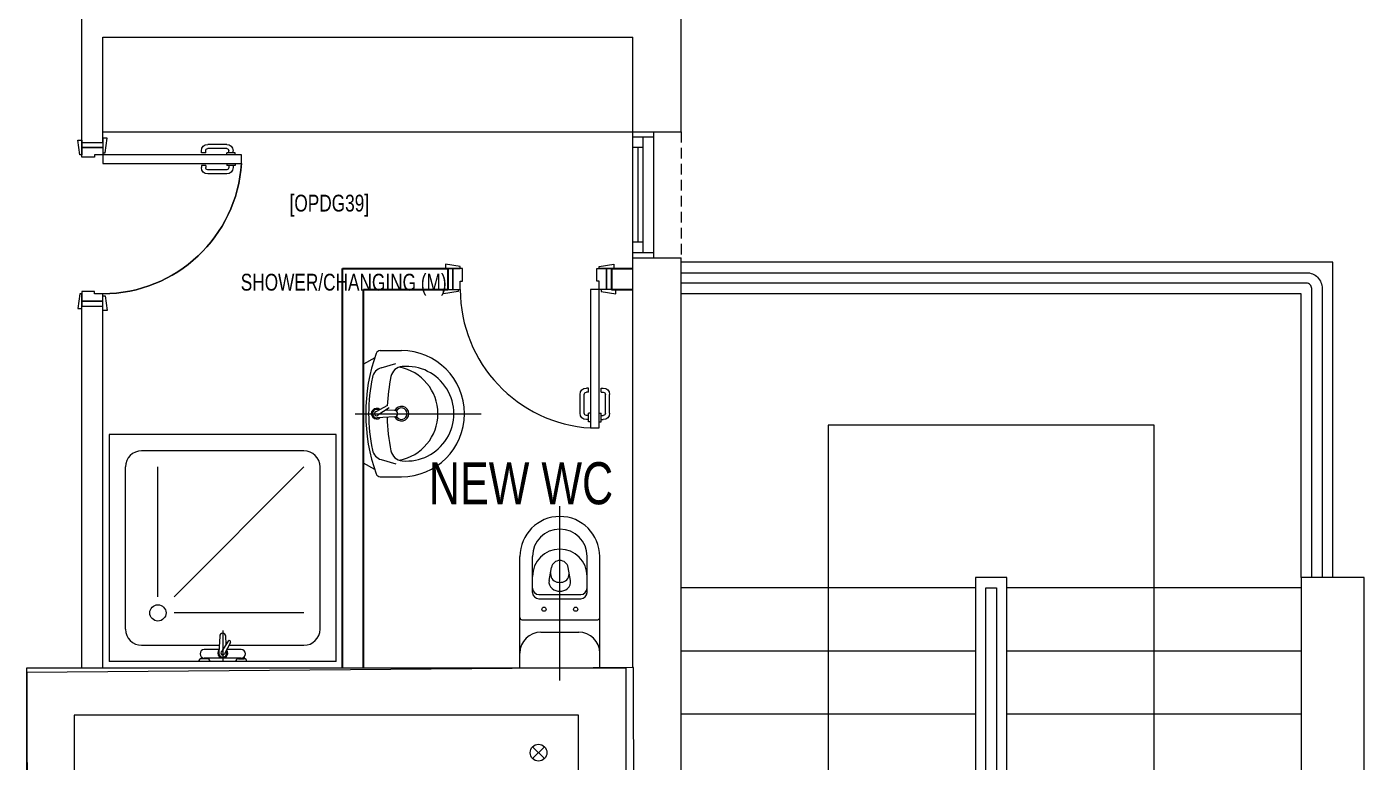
# Model space of a CAD drawing. Extents: x -234346 to 58427, y -132654 to -82394.
# Drawn here: x -100422 to -94059, y -100942 to -97443 of the extents above; entities that cross this region are included whole.
import ezdxf

# ---------------------------------------------------------------- set-up
doc = ezdxf.new("R2010")
doc.units = 0
doc.header["$LTSCALE"] = 8
doc.linetypes.add('HIDDEN', pattern=[9.525, 6.35, -3.175])
for name, color, linetype, lineweight in [('72_EGR_BASE_TEXT', 9, 'Continuous', 5), ('72_EGR_EQP_TAG', 9, 'Continuous', 5), ('Aluminum', 9, 'Continuous', 5), ('C-HYDR-CTCH', 9, 'Continuous', 5), ('Notes', 9, 'Continuous', 5), ('Proj', 9, 'Continuous', 5), ('SANIT', 9, 'Continuous', 5), ('Structure', 9, 'Continuous', 5), ('Walls', 9, 'Continuous', 5), ('Wooden Joinery', 9, 'Continuous', 5)]:
    doc.layers.add(name, color=color, linetype=linetype, lineweight=lineweight)
doc.layers.add('X-WHITE glass', color=9, linetype='Continuous')
doc.styles.add('X3G_ENTITY_2587E7', font='swisscl.ttf', dxfattribs={"height": 200})
doc.styles.add('X3G_ENTITY_2587F5', font='swisscl.ttf', dxfattribs={"height": 200})
doc.styles.add('X3G_ENTITY_258862', font='swisscl.ttf', dxfattribs={"height": 200})

# ---------------------------------------------------------------- blocks, each defined once
blk = doc.blocks.new('A$C72370EFE')
at = {"layer": 'Wooden Joinery'}
for p, q in [((-0.01, -0.04), (-0.02, -0.04)), ((-0.01, -0.06), (-0.02, -0.06)), ((-0.01, -0.03), (-0.01, -0.07)), ((0, -0.03), (-0.01, -0.03)), ((0.04, -0.03), (0.05, -0.03)), ((0.05, -0.03), (0.05, -0.07)), ((0.05, -0.04), (0.06, -0.04)), ((0.05, -0.06), (0.06, -0.06)), ((-0.05, -0.07), (-0.05, -0.16)), ((-0.03, -0.07), (-0.03, -0.16)), ((0, -0.07), (-0.01, -0.07)), ((0.04, -0.07), (0.05, -0.07)), ((0.07, -0.07), (0.07, -0.16)), ((0.09, -0.07), (0.09, -0.16)), ((-0.01, -0.17), (-0.02, -0.17)), ((-0.01, -0.19), (-0.02, -0.19)), ((-0.01, -0.17), (-0.01, -0.19)), ((0.05, -0.17), (0.06, -0.17)), ((0.05, -0.17), (0.05, -0.19)), ((0.05, -0.19), (0.06, -0.19))]:
    blk.add_line(p, q, dxfattribs=at)
for centre, radius, start, end in [((-0.02, -0.07), 0.03, 90, 180), ((-0.02, -0.07), 0.01, 90, 180), ((0.06, -0.07), 0.03, 0, 90), ((0.06, -0.07), 0.01, 0, 90), ((-0.02, -0.16), 0.03, 180, 270), ((-0.02, -0.16), 0.01, 180, 270), ((0.06, -0.16), 0.01, 270, 0), ((0.06, -0.16), 0.03, 270, 0)]:
    blk.add_arc(centre, radius, start, end, dxfattribs=at)
blk = doc.blocks.new('A$C268A7CF0')
at = {"layer": 'Wooden Joinery'}
for points in [[(80, 758.8), (80, 768.8), (10, 778.8), (10, 758.8)], [(740, 758.8), (740, 768.8), (810, 778.8), (810, 758.8)], [(70, 658.8), (70, 648.8), (0, 638.8), (0, 658.8)], [(120, 658.8), (120, 0), (80, 0), (80, 658.8)], [(750, 658.8), (750, 648.8), (820, 638.8), (820, 658.8)]]:
    blk.add_lwpolyline(points, close=True, dxfattribs=at)
for points in [[(45, 658.8), (45, 758.8), (20, 758.8), (20, 658.8), (45, 658.8)], [(45, 658.8), (80, 658.8), (80, 698.8), (90, 698.8), (90, 758.8), (45, 758.8), (45, 658.8)], [(775, 658.8), (740, 658.8), (740, 698.8), (730, 698.8), (730, 758.8), (775, 758.8), (775, 658.8)], [(775, 658.8), (775, 758.8), (800, 758.8), (800, 658.8), (775, 658.8)]]:
    blk.add_lwpolyline(points, dxfattribs=at)
blk.add_arc((80, 658.8), 660, 273.4748, 0, dxfattribs=at)
at = {"layer": 'Wooden Joinery', "xscale": 999.9999999998854, "yscale": 999.9999999998854, "zscale": 999.9999999998854, "rotation": 180}
blk.add_blockref('A$C72370EFE', (120, 0), dxfattribs=at)
blk = doc.blocks.new('A$C47696aed')
at = {"layer": 'C-HYDR-CTCH', "color": 4, "flags": 128}
blk.add_lwpolyline([(47917, 15580.9), (47924.5, 12156.1), (50810.8, 12180), (50803.3, 15604.8), (47917, 15580.9)], dxfattribs=at)
blk = doc.blocks.new('GF1')
at = {"layer": 'Aluminum', "color": 9}
for p, q in [((-97539.4, -98542.6), (-97539.4, -97942.6)), ((-97439.4, -97967.6), (-97539.4, -97967.6)), ((-97489.4, -98517.6), (-97489.4, -97967.6)), ((-97439.4, -98542.6), (-97439.4, -97942.6)), ((-97489.4, -98017.6), (-97539.4, -98017.6)), ((-97514.4, -98017.6), (-97514.4, -98467.6)), ((-97489.4, -98467.6), (-97539.4, -98467.6)), ((-97439.4, -98517.6), (-97539.4, -98517.6))]:
    blk.add_line(p, q, dxfattribs=at)
at = {"layer": 'Notes', "color": 9}
for p, q in [((-97962, -100871.1, 0), (-98012, -100921.1, 0)), ((-97962, -100921.1, 0), (-98012, -100871.1, 0))]:
    blk.add_line(p, q, dxfattribs=at)
blk.add_circle((-97987, -100896.1, 0), 40, dxfattribs=at)
at = {"layer": 'Proj', "color": 9, "linetype": 'HIDDEN'}
blk.add_line((-97309.4, -97942.6), (-97309.4, -98542.6), dxfattribs=at)
at = {"layer": 'Proj', "color": 9}
for p, q in [((-95759.4, -100062.6), (-95909.4, -100062.6)), ((-95909.4, -100062.6), (-95909.4, -101312.6)), ((-95909.4, -100112.6), (-97309.4, -100112.6)), ((-95859.4, -101260.9), (-95859.4, -100112.6)), ((-95859.4, -100112.6), (-95809.4, -100112.6)), ((-94359.4, -100112.6), (-95759.4, -100112.6)), ((-95909.4, -100412.6), (-97309.4, -100412.6)), ((-94359.4, -100412.6), (-95759.4, -100412.6)), ((-95909.4, -100712.6), (-97309.4, -100712.6)), ((-94359.4, -100712.6), (-95759.4, -100712.6))]:
    blk.add_line(p, q, dxfattribs=at)
for points in [[(-94209.4, -100062.6), (-94209.4, -98562.6), (-97309.4, -98562.6)], [(-94359.4, -100062.6), (-94359.4, -98712.6), (-97309.4, -98712.6)], [(-95059.4, -103812.6), (-95059.4, -99337.6), (-96609.4, -99337.6), (-96609.4, -101877.4)], [(-95809.4, -100112.6), (-95809.4, -103762.6), (-95759.4, -103762.6), (-95759.4, -100062.6)]]:
    blk.add_lwpolyline(points, dxfattribs=at)
for points in [[(-97309.4, -98612.6), (-94334.4, -98612.6, -0.414214), (-94259.4, -98687.6), (-94259.4, -100062.6)], [(-94309.4, -100062.6), (-94309.4, -98687.6, 0.414214), (-94334.4, -98662.6), (-97309.4, -98662.6)]]:
    blk.add_lwpolyline(points, format="xyb", dxfattribs=at)
at = {"layer": 'SANIT', "color": 9}
for p, q in [((-98740.4, -98983.4), (-98639.4, -98983.4)), ((-98766.5, -99017.6), (-98819.4, -99047.6)), ((-98819.4, -99519.2), (-98819.4, -99047.6)), ((-98735.3, -99064.9), (-98665.7, -99045)), ((-98705.2, -99244.5), (-98761.8, -99274.6)), ((-98859.4, -99283.4), (-98259.4, -99283.4)), ((-98742.4, -99264.3), (-98755.4, -99263.5)), ((-98672.1, -99298.4), (-98755.4, -99303.2)), ((-98698.4, -99255.9), (-98752, -99291.2)), ((-98672.1, -99268.4), (-98713.7, -99266)), ((-100029.4, -99382.6), (-100029.4, -100462.6)), ((-98949.4, -99382.6), (-100029.4, -99382.6)), ((-98949.4, -100462.6), (-98949.4, -99382.6)), ((-99103.7, -99459.8), (-99875.1, -99459.8)), ((-98735.3, -99501.9), (-98665.7, -99521.7)), ((-99952.2, -100308.3), (-99952.2, -99536.9)), ((-99797.9, -100154), (-99797.9, -99536.9)), ((-99720.8, -100154), (-99103.7, -99536.9)), ((-99026.5, -100308.3), (-99026.5, -99536.9)), ((-98766.5, -99549.2), (-98819.4, -99519.2)), ((-98740.4, -99583.4), (-98639.4, -99583.4)), ((-97885.9, -100552.6), (-97885.9, -99722.6)), ((-98075.9, -100492.6), (-98075.9, -99962.6)), ((-98015.9, -100133.6), (-98015.9, -99962.6)), ((-97936.9, -100077.1), (-97925.3, -100014.5)), ((-97834.9, -100077.1), (-97846.6, -100014.5)), ((-97755.9, -100133.6), (-97755.9, -99962.6)), ((-97695.9, -100492.6), (-97695.9, -99962.6)), ((-97985.9, -100143.6), (-97785.9, -100143.6)), ((-97985.9, -100163.6), (-97785.9, -100163.6)), ((-99103.7, -100231.2), (-99720.8, -100231.2)), ((-98065.9, -100263.6), (-97705.9, -100263.6)), ((-99489.4, -100314.1), (-99489.4, -100462.6)), ((-97975.9, -100322.6), (-97795.9, -100322.6)), ((-99506.1, -100385.5), (-99875.1, -100385.5)), ((-99503.5, -100341.8), (-99508.1, -100419.9)), ((-99463.4, -100366.1), (-99497.2, -100417.5)), ((-99452.6, -100372.5), (-99481.1, -100426)), ((-99472.9, -100380.5), (-99475.2, -100341.8)), ((-99103.7, -100385.5), (-99459.5, -100385.5)), ((-99590.6, -100440.6), (-99590.6, -100449.1)), ((-99563.6, -100449.1), (-99590.6, -100449.1)), ((-99507.3, -100405.2), (-99577.1, -100405.2)), ((-99401.6, -100445.7), (-99577.1, -100445.7)), ((-99563.6, -100445.7), (-99563.6, -100449.1)), ((-99471.3, -100407.6), (-99470.6, -100419.9)), ((-99401.6, -100405.2), (-99470, -100405.2)), ((-99415.1, -100445.7), (-99415.1, -100449.1)), ((-99415.1, -100449.1), (-99388.1, -100449.1)), ((-99388.1, -100440.6), (-99388.1, -100449.1)), ((-98949.4, -100462.6), (-100029.4, -100462.6))]:
    blk.add_line(p, q, dxfattribs=at)
for centre, radius in [((-99797.9, -100231.2), 38.6), ((-97961.2, -100213.6), 10), ((-97810.7, -100213.6), 10)]:
    blk.add_circle(centre, radius, dxfattribs=at)
for centre, radius, start, end in [((-97963.7, -99283.4), 845.7, 160.17712, 199.82288), ((-98740.4, -99003.4), 20, 90, 160.17712), ((-98639.4, -99283.4), 300, 270, 90), ((-98630.4, -99118.8), 60, 95.18578, 167.91174), ((-98615.5, -99283.4), 225.2, 264.81421, 95.18578), ((-97949.7, -99283.4), 845.7, 168.19138, 191.80862), ((-98718.8, -99122.6), 60, 105.92061, 168.19138), ((-97862.1, -99283.4), 845.7, 167.91174, 177.42745), ((-98691.1, -99283.4), 225.2, 280.60973, 79.39027), ((-98639.4, -99283.4), 35, 205.31059, 154.68941), ((-98757.7, -99283.4), 25, 50.74745, 310.36798), ((-98757.7, -99283.4), 20, 83.26708, 276.68201), ((-98757.7, -99283.4), 9.66, 115.41267, 305.95772), ((-97862.1, -99283.4), 845.7, 178.54856, 178.84398), ((-97862.1, -99283.4), 845.7, 181.15716, 192.08826), ((-98672.1, -99283.4), 15, 270, 90), ((-98639.4, -99283.4), 27.5, 207.14957, 152.85043), ((-99875.1, -99536.9), 77.1, 90, 180), ((-99103.7, -99536.9), 77.1, 0, 90), ((-98718.8, -99444.2), 60, 191.80862, 254.07939), ((-98630.4, -99447.9), 60, 192.08826, 264.81421), ((-98740.4, -99563.4), 20, 199.82288, 270), ((-97885.9, -99962.6), 190, 0, 180), ((-97885.9, -99962.6), 130, 0, 180), ((-97885.9, -100058), 130, 0, 180), ((-97885.9, -100021.9), 40, 10.57115, 169.42885), ((-97897.6, -100084.4), 40, 169.42885, 231.52497), ((-97890.3, -100045.5), 40, 169.42885, 256.41759), ((-97881.5, -100045.5), 40, 283.58241, 10.57115), ((-97874.3, -100084.4), 40, 308.47503, 10.57115), ((-97985.9, -100113.6), 30, 180, 270), ((-97985.9, -100133.6), 30, 180, 270), ((-97885.9, -100069.7), 58.8, 231.52497, 308.47503), ((-97885.9, -100027.2), 58.8, 256.41759, 283.58241), ((-97785.9, -100113.6), 30, 270, 0), ((-97785.9, -100133.6), 30, 270, 0), ((-98065.9, -100253.6), 10, 180, 270), ((-97705.9, -100253.6), 10, 270, 0), ((-99875.1, -100308.3), 77.1, 180, 270), ((-99489.4, -100341.8), 14.2, 0, 180), ((-99103.7, -100308.3), 77.1, 270, 0), ((-97975.9, -100422.6), 100, 90, 180), ((-97795.9, -100422.6), 100, 0, 90), ((-99458, -100369.3), 6.3, 329.31481, 149.31481), ((-99590.6, -100462.6), 13.5, 90, 180), ((-99577.1, -100425.5), 20.3, 90, 270), ((-99563.6, -100462.6), 13.5, 0, 90), ((-99489.4, -100422.1), 23.6, 139.63201, 39.25255), ((-99489.4, -100422.1), 18.9, 173.26708, 6.73292), ((-99489.4, -100422.1), 9.13, 144.04228, 334.58733), ((-99415.1, -100462.6), 13.5, 90, 180), ((-99401.6, -100425.5), 20.3, 270, 90), ((-99388.1, -100462.6), 13.5, 0, 90)]:
    blk.add_arc(centre, radius, start, end, dxfattribs=at)
at = {"layer": 'Structure', "color": 9}
blk.add_lwpolyline([(-94359.4, -100062.6), (-94359.4, -103942.6), (-94059.4, -103942.6), (-94059.4, -100062.6)], close=True, dxfattribs=at)
blk.add_lwpolyline([(-97796.5, -101393.2), (-97796.5, -100718.2), (-100196.5, -100718.2), (-100196.5, -103718.2), (-99951.5, -103718.2), (-99951.5, -103943.2), (-100421.5, -103943.2), (-100421.5, -100493.2), (-97571.5, -100493.2), (-97571.5, -103943.2), (-98601.5, -103943.2)], dxfattribs=at)
at = {"layer": 'Walls', "color": 9}
for p, q in [((-100159.4, -97992.6), (-100159.4, -95502.6)), ((-97309.4, -97942.6), (-97309.4, -97192.6)), ((-100059.4, -97992.6), (-100059.4, -97492.6)), ((-100059.4, -97492.6), (-97539.4, -97492.6)), ((-100059.4, -97492.6), (-97539.4, -97492.6)), ((-97539.4, -97942.6), (-97539.4, -97492.6)), ((-97539.4, -97942.6), (-97539.4, -97492.6)), ((-97539.4, -97942.6), (-97309.4, -97942.6)), ((-97539.4, -97942.6), (-97309.4, -97942.6)), ((-100159.4, -97992.6), (-100059.4, -97992.6)), ((-100159.4, -97992.6), (-100059.4, -97992.6)), ((-97539.4, -100492.6), (-97539.4, -98542.6)), ((-97539.4, -98542.6), (-97309.4, -98542.6)), ((-97309.4, -103942.6), (-97309.4, -98542.6)), ((-97639.4, -98692.6), (-97639.4, -98592.6)), ((-100159.4, -98772.6), (-100059.4, -98772.6)), ((-100159.4, -100492.6), (-100159.4, -98772.6)), ((-100159.4, -98772.6), (-100059.4, -98772.6)), ((-100059.4, -100492.6), (-100059.4, -98772.6)), ((-100421.5, -100493.2, 0), (-100321.5, -100493.2, 0))]:
    blk.add_line(p, q, dxfattribs=at)
at = {"layer": 'Wooden Joinery', "color": 9}
blk.add_line((-100059.4, -97942.6), (-97539.4, -97942.6), dxfattribs=at)
for points in [[(-100059.4, -98042.6), (-100049.4, -98042.6), (-100039.4, -97972.6), (-100059.4, -97972.6)], [(-100159.4, -98052.6), (-100169.4, -98052.6), (-100179.4, -97982.6), (-100159.4, -97982.6)], [(-100059.4, -98092.6), (-99400.6, -98092.6), (-99400.6, -98052.6), (-100059.4, -98052.6)], [(-98359.4, -98592.6), (-98359.4, -98582.6), (-98429.4, -98572.6), (-98429.4, -98592.6)], [(-97699.4, -98592.6), (-97699.4, -98582.6), (-97629.4, -98572.6), (-97629.4, -98592.6)], [(-100159.4, -98712.6), (-100169.4, -98712.6), (-100179.4, -98782.6), (-100159.4, -98782.6)], [(-100059.4, -98722.6), (-100049.4, -98722.6), (-100039.4, -98792.6), (-100059.4, -98792.6)], [(-98369.4, -98692.6), (-98369.4, -98702.6), (-98439.4, -98712.6), (-98439.4, -98692.6)], [(-97739.4, -98692.6), (-97739.4, -99351.4), (-97699.4, -99351.4), (-97699.4, -98692.6)], [(-97689.4, -98692.6), (-97689.4, -98702.6), (-97619.4, -98712.6), (-97619.4, -98692.6)]]:
    blk.add_lwpolyline(points, close=True, dxfattribs=at)
for points in [[(-100059.4, -98017.6), (-100159.4, -98017.6), (-100159.4, -97992.6), (-100059.4, -97992.6), (-100059.4, -98017.6)], [(-100059.4, -98017.6), (-100059.4, -98052.6), (-100099.4, -98052.6), (-100099.4, -98062.6), (-100159.4, -98062.6), (-100159.4, -98017.6), (-100059.4, -98017.6)], [(-98394.4, -98692.6), (-98394.4, -98592.6), (-98419.4, -98592.6), (-98419.4, -98692.6), (-98394.4, -98692.6)], [(-98394.4, -98692.6), (-98359.4, -98692.6), (-98359.4, -98652.6), (-98349.4, -98652.6), (-98349.4, -98592.6), (-98394.4, -98592.6), (-98394.4, -98692.6)], [(-97664.4, -98692.6), (-97699.4, -98692.6), (-97699.4, -98652.6), (-97709.4, -98652.6), (-97709.4, -98592.6), (-97664.4, -98592.6), (-97664.4, -98692.6)], [(-97664.4, -98692.6), (-97664.4, -98592.6), (-97639.4, -98592.6), (-97639.4, -98692.6), (-97664.4, -98692.6)], [(-100059.4, -98747.6), (-100059.4, -98712.6), (-100099.4, -98712.6), (-100099.4, -98702.6), (-100159.4, -98702.6), (-100159.4, -98747.6), (-100059.4, -98747.6)], [(-100059.4, -98747.6), (-100159.4, -98747.6), (-100159.4, -98772.6), (-100059.4, -98772.6), (-100059.4, -98747.6)]]:
    blk.add_lwpolyline(points, dxfattribs=at)
for centre, start, end in [((-100059.4, -98052.6), 270, 356.5252), ((-97699.4, -98692.6), 180, 266.5252)]:
    blk.add_arc(centre, 660, start, end, dxfattribs=at)
at = {"layer": 'X-WHITE glass', "color": 9, "lineweight": 30, "ltscale": 6}
for p, q in [((-98919.4, -100492.6), (-98919.4, -98592.6)), ((-98919.4, -98592.6), (-98419.4, -98592.6)), ((-98419.4, -98592.6), (-98419.4, -98692.6)), ((-97639.4, -98592.6), (-97639.4, -98692.6)), ((-97639.4, -98592.6), (-97539.4, -98592.6)), ((-98819.4, -100492.6), (-98819.4, -98692.6)), ((-98819.4, -98692.6), (-98419.4, -98692.6)), ((-97639.4, -98692.6), (-97539.4, -98692.6))]:
    blk.add_line(p, q, dxfattribs=at)
at = {"layer": 'Structure', "color": 9}
blk.add_blockref('A$C47696aed', (-148338.7, -116094.9, 0), dxfattribs=at)
at = {"layer": 'Wooden Joinery', "color": 9, "xscale": -1, "rotation": 90}
blk.add_blockref('A$C268A7CF0', (-99400.6, -97972.6), dxfattribs=at)
at = {"layer": 'Wooden Joinery', "color": 9}
for p, xscale, yscale, zscale, rotation in [((-99400.6, -98092.6), -999.9999999998856, 999.9999999998856, 999.9999999998856, 270), ((-97739.4, -99351.4), -999.9999999998854, 999.9999999998854, 999.9999999998854, 180)]:
    blk.add_blockref('A$C72370EFE', p, dxfattribs=dict(at, xscale=xscale, yscale=yscale, zscale=zscale, rotation=rotation))
at = {"layer": '72_EGR_BASE_TEXT', "color": 9, "style": 'X3G_ENTITY_2587F5'}
blk.add_text('NEW WC', height=200, dxfattribs=at).set_placement((-98508.8, -99714.3))
at = {"layer": '72_EGR_BASE_TEXT', "color": 9, "char_height": 80, "attachment_point": 2}
for s, insert, style in [('[OPDG39]', (-98982.4, -98241.7), 'X3G_ENTITY_2587E7'), ('SHOWER/CHANGING (M)', (-98914.1, -98617.9, 0), 'X3G_ENTITY_258862')]:
    blk.add_mtext(s, dxfattribs=dict(at, insert=insert, style=style))

msp = doc.modelspace()

# ---------------------------------------------------------------- block references
at = {"layer": '72_EGR_EQP_TAG'}
msp.add_blockref('GF1', (0, 0), dxfattribs=at)

doc.saveas('drawing.dxf')
